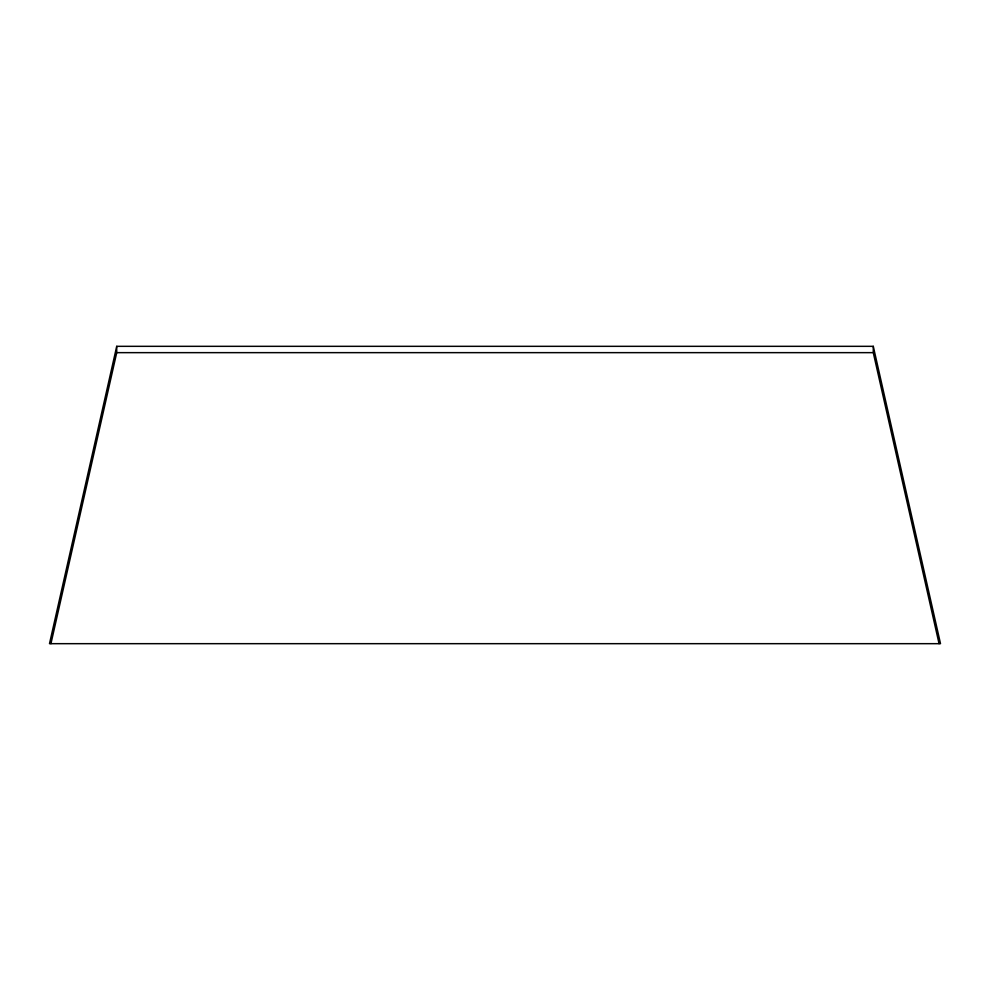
<?xml version="1.0" encoding="UTF-8"?>
<svg xmlns="http://www.w3.org/2000/svg" width="990" height="990" viewBox="0 0 990 990"><rect width="100%" height="100%" fill="white"/><g stroke="black" fill="none" stroke-linecap="round" stroke-linejoin="round"><path stroke-width="1.49" d="M116.721 346.327L49.5 643.673L940.5 643.673L873.279 346.327L116.721 346.327L116.721 352.65L50.935 643.673M116.721 352.65L873.279 352.65L939.065 643.673M873.279 346.327L873.279 352.65"/></g></svg>
